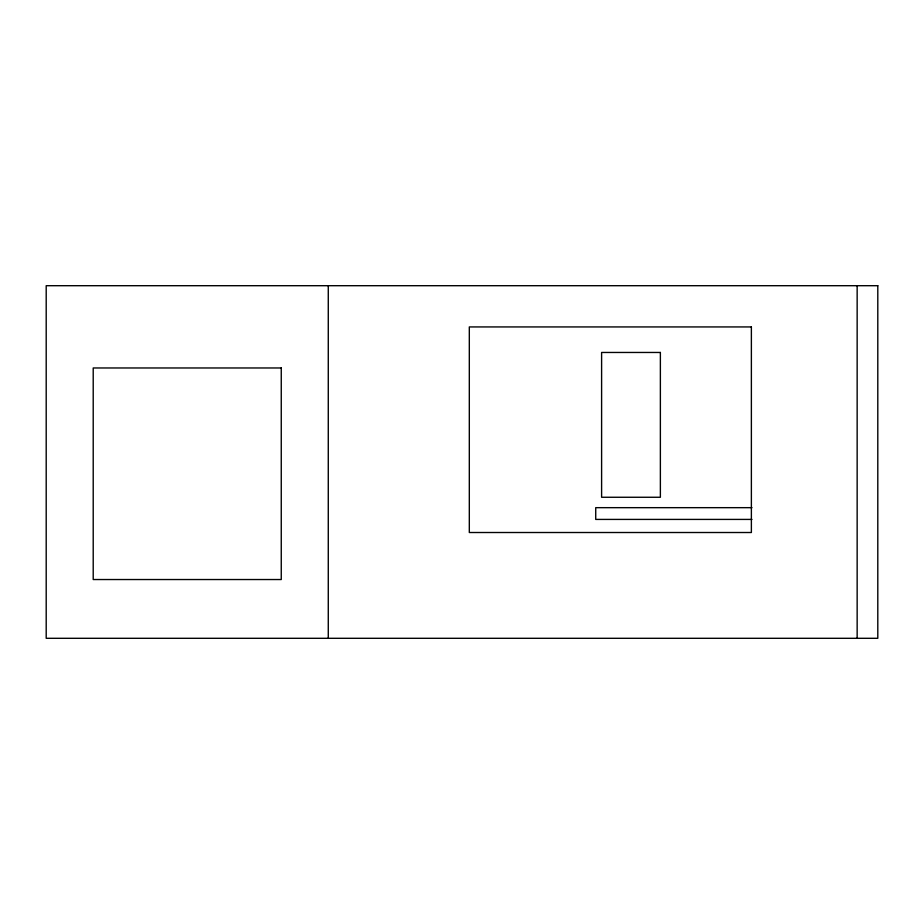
<?xml version="1.0" encoding="UTF-8"?>
<svg xmlns="http://www.w3.org/2000/svg" width="924" height="924" viewBox="0 0 924 924"><rect width="100%" height="100%" fill="white"/><g stroke="black" fill="none" stroke-linecap="round" stroke-linejoin="round"><path stroke-width="1.39" d="M751.963 507.669L595.726 507.669L595.726 519.415L751.963 519.415M857.149 285.701L857.149 638.299M328.274 285.701L328.274 638.299M877.8 285.701L46.2 285.701L46.2 638.299L877.8 638.299L877.8 285.701M751.374 326.934L469.311 326.934L469.311 532.513L751.374 532.513L751.374 326.934M660.371 352.46L601.605 352.46L601.605 497.262L660.371 497.262L660.371 352.46M281.254 367.971L93.209 367.971L93.209 579.533L281.254 579.533L281.254 367.971"/></g></svg>
